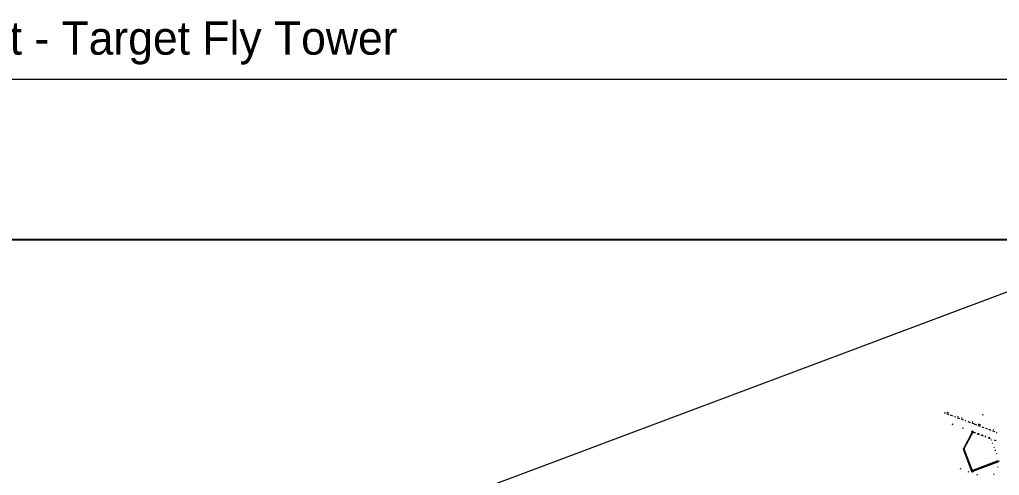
# Paper-space layout '03 3D Building and Roof' of a CAD drawing. Header units: millimetres. Extents: x 5 to 415, y 5 to 292.
# Drawn here: x 53.7 to 133.3, y 110.8 to 147.8 of the extents above; entities that cross this region are included whole.
import ezdxf

# ---------------------------------------------------------------- set-up
doc = ezdxf.new("R2010")
doc.units = ezdxf.units.MM
for name, color, linetype in [('EXISTING', 7, 'Continuous'), ('FRAME', 7, 'Continuous'), ('TEXT', 7, 'Continuous')]:
    doc.layers.add(name, color=color, linetype=linetype)
picture_1 = doc.add_image_def('image2.png', size_in_pixel=(1777, 905))

# ---------------------------------------------------------------- blocks, each defined once
blk = doc.blocks.new('SHEET_03')
at = {"layer": 'EXISTING', "color": 250, "lineweight": 9}
for p, q in [((144.555, 129.728), (26.235, 85.404)), ((128.807, 115.915), (128.876, 115.94)), ((128.869, 115.891), (128.807, 115.915)), ((128.994, 115.976), (129.118, 115.929)), ((129.18, 115.775), (128.994, 115.845)), ((129.491, 115.659), (129.305, 115.728)), ((129.74, 115.565), (129.615, 115.612)), ((129.864, 115.65), (129.926, 115.627)), ((130.051, 115.449), (129.864, 115.519)), ((130.175, 115.533), (130.237, 115.51)), ((130.362, 115.332), (130.175, 115.402)), ((131.963, 115.738), (131.901, 115.761)), ((129.431, 115.002), (129.494, 114.979)), ((129.507, 114.974), (129.438, 115)), ((130.34, 114.662), (130.271, 114.688)), ((130.548, 115.263), (130.486, 115.286)), ((130.921, 115.123), (130.735, 115.193)), ((131.045, 115.207), (131.108, 115.184)), ((131.419, 114.936), (131.045, 115.076)), ((131.543, 115.021), (131.729, 114.951)), ((131.729, 114.82), (131.543, 114.89)), ((132.04, 114.704), (131.854, 114.773)), ((132.289, 114.61), (132.165, 114.657)), ((130.34, 112.978), (131.081, 114.384)), ((131.125, 114.401), (130.385, 112.995)), ((131.004, 114.413), (131.318, 114.295)), ((131.081, 114.384), (131.007, 114.412)), ((131.111, 114.406), (131.048, 114.43)), ((131.051, 114.429), (131.125, 114.401)), ((131.125, 114.401), (131.081, 114.384)), ((131.444, 114.248), (131.633, 114.178)), ((131.614, 114.218), (131.551, 114.241)), ((131.759, 114.13), (131.947, 114.06)), ((131.929, 114.1), (131.866, 114.123)), ((132.073, 114.013), (132.136, 113.989)), ((132.181, 114.006), (132.118, 114.029)), ((132.325, 113.918), (132.514, 113.848)), ((132.6, 114.494), (132.413, 114.564)), ((132.495, 113.888), (132.432, 113.911)), ((132.724, 114.578), (132.786, 114.555)), ((132.911, 114.377), (132.724, 114.447)), ((133.097, 114.308), (133.035, 114.331)), ((130.34, 113.048), (130.34, 112.978)), ((130.34, 112.944), (130.34, 113.013)), ((130.34, 112.978), (130.385, 112.995)), ((130.385, 112.995), (130.385, 113.065)), ((130.385, 112.995), (131.101, 111.1)), ((132.587, 113.764), (132.612, 113.699)), ((132.686, 113.503), (132.71, 113.437)), ((132.809, 113.176), (132.834, 113.11)), ((132.828, 113.73), (132.891, 113.706)), ((133.007, 113.663), (132.933, 113.691)), ((130.34, 112.978), (130.34, 112.908)), ((131.056, 111.083), (130.34, 112.978)), ((132.908, 112.914), (132.933, 112.849)), ((133.007, 112.653), (133.031, 112.588)), ((131.041, 111.259), (133.153, 112.05)), ((131.041, 111.171), (133.215, 111.986)), ((133.135, 111.549), (133.101, 111.485)), ((133.229, 112.065), (133.254, 111.999)), ((130.063, 111.399), (130.132, 111.373)), ((130.711, 111.156), (130.785, 111.129)), ((131.507, 110.858), (131.444, 110.881)), ((132.832, 110.974), (132.798, 110.91))]:
    blk.add_line(p, q, dxfattribs=at)
at = {"layer": 'FRAME', "color": 7, "linetype": 'Continuous', "lineweight": 15}
blk.add_line((28, 143), (327, 143), dxfattribs=at)
at = {"layer": 'TEXT'}
blk.add_text('Theatre Context - Target Fly Tower', height=2.7, dxfattribs=at).set_placement((28, 145))
image = blk.add_image(picture_1, insert=(25.75, 34), size_in_units=(188.499, 96))

psp = doc.layouts.new('03 3D Building and Roof')

# ---------------------------------------------------------------- block references
psp.add_blockref('SHEET_03', (0, 0))

doc.saveas('drawing.dxf')
